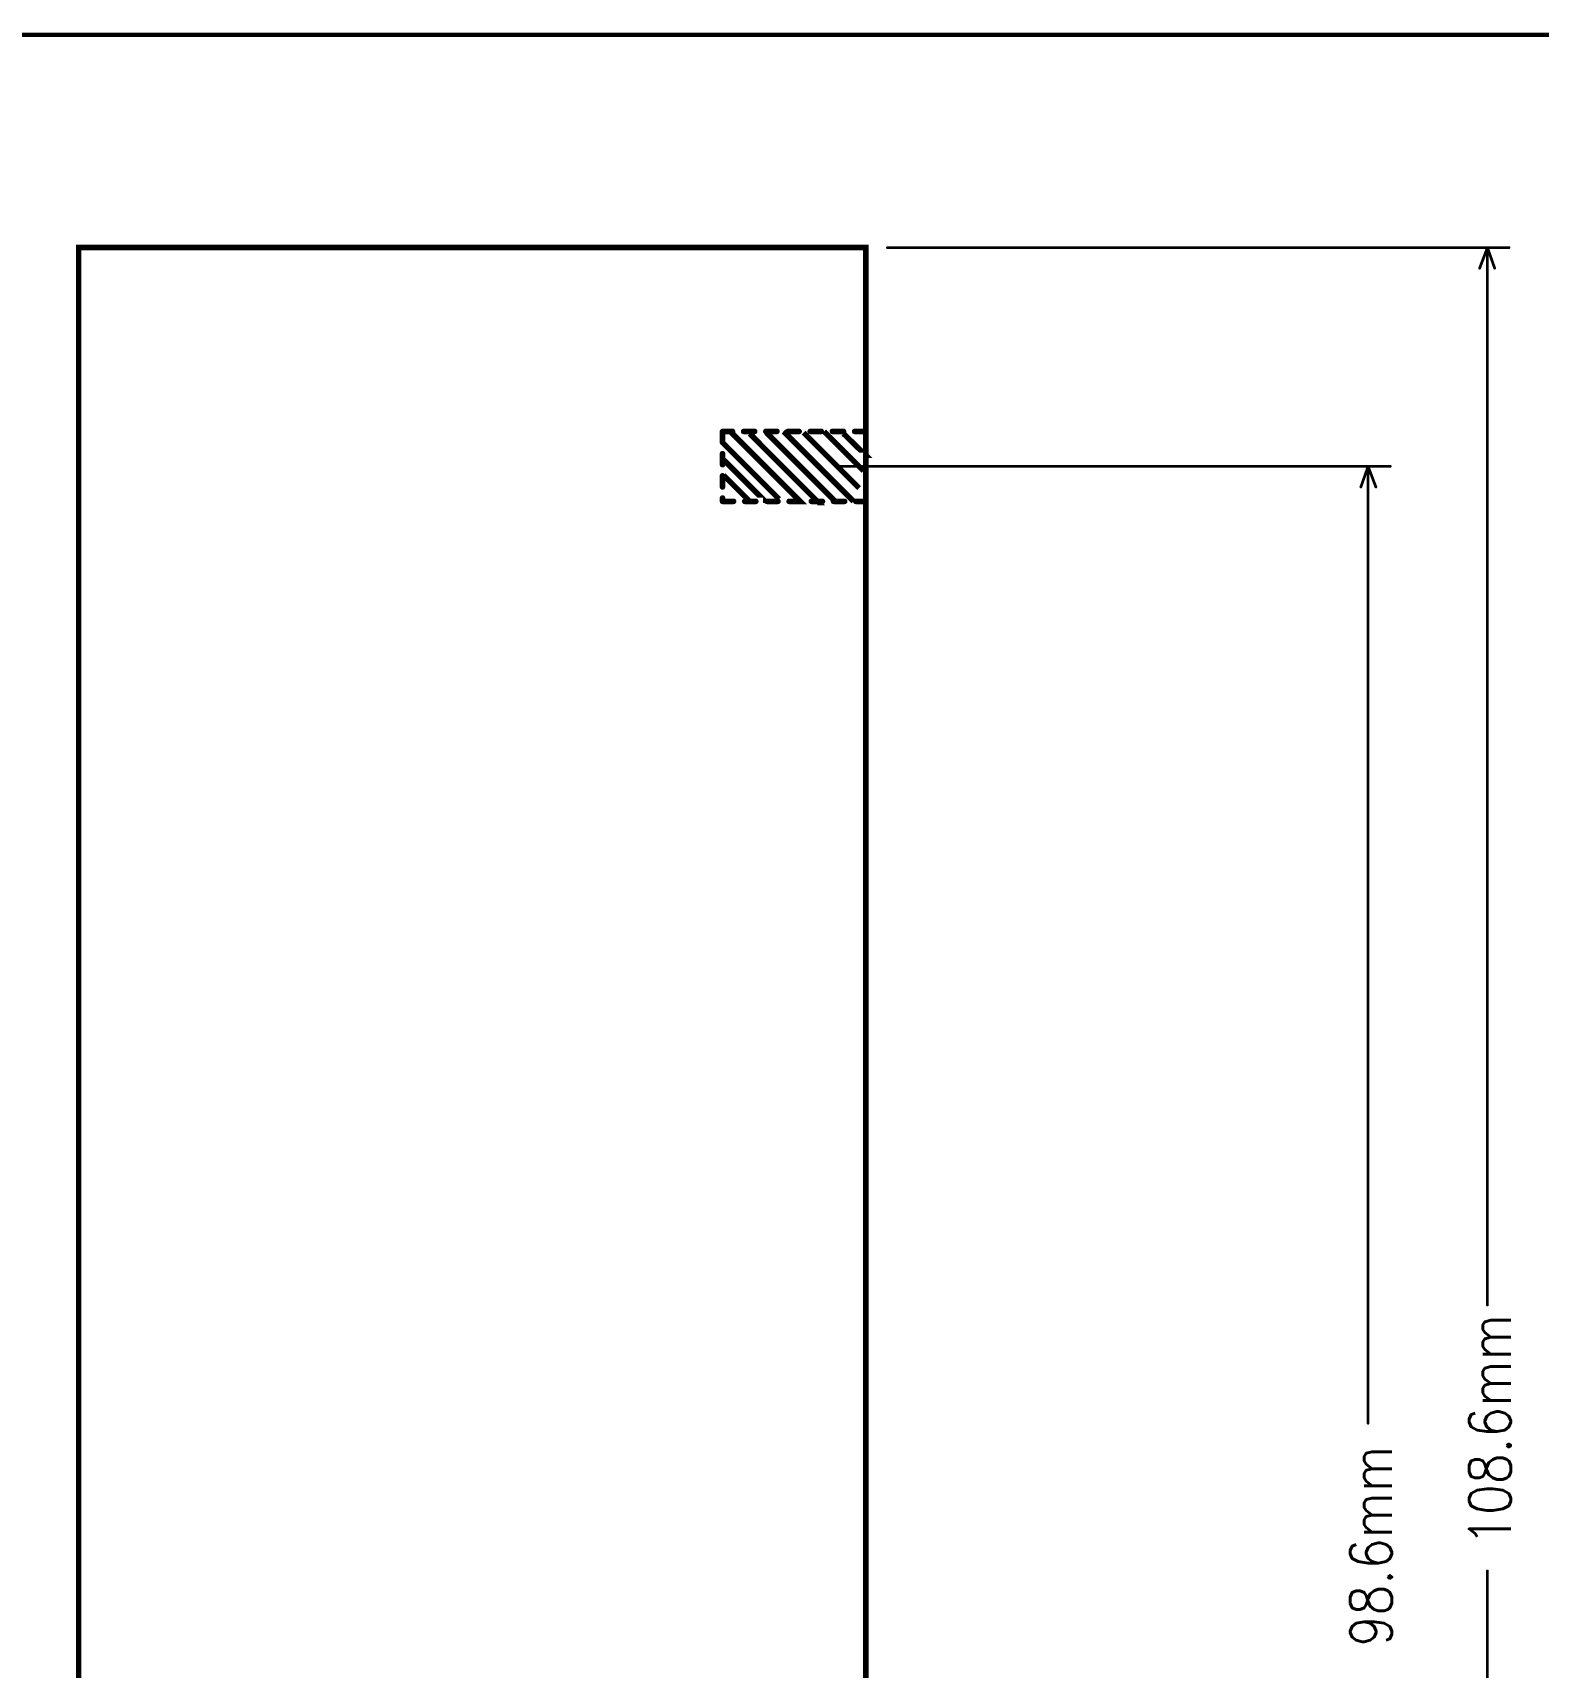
# Model space of a CAD drawing. Extents: x 2.21 to 9.98, y 0.91 to 8.6.
# Drawn here: x 5.013 to 7.726, y 5.656 to 8.6 of the extents above; entities that cross this region are included whole.
import ezdxf

# ---------------------------------------------------------------- set-up
doc = ezdxf.new("R2010")
doc.units = 0
doc.header["$LTSCALE"] = 25
doc.layers.get('0').update_dxf_attribs({"linetype": 'CONTINUOUS'})
doc.styles.get("Standard").update_dxf_attribs({"font": 'simplex'})

# ---------------------------------------------------------------- blocks, each defined once
blk = doc.blocks.new('DISC')
at = {"color": 0, "const_width": 0.5}
blk.add_lwpolyline([(0, 0.25, 1), (0, -0.25, 1)], format="xyb", close=True, dxfattribs=at)

msp = doc.modelspace()

# ---------------------------------------------------------------- linework, layer by layer
at = {"color": 1, "const_width": 0.008}
msp.add_lwpolyline([(2.209, 0.917), (9.976, 0.917), (9.976, 8.596), (2.209, 8.596), (2.209, 0.917)], dxfattribs=at)
at = {"color": 3}
for points, const_width in [([(5.096, 3.937), (5.096, 8.213), (6.514, 8.213), (6.514, 3.937), (5.096, 3.937)], 0.01), ([(6.553, 8.213), (7.673, 8.213)], 0.005), ([(7.634, 8.213), (7.62, 8.176)], 0.005), ([(7.634, 6.309), (7.634, 8.213)], 0.005), ([(7.634, 8.213), (7.647, 8.176)], 0.005), ([(6.274, 7.882), (6.256, 7.882)], 0.01), ([(6.256, 7.882), (6.256, 7.862)], 0.01), ([(6.258, 7.86), (6.358, 7.76)], 0.01), ([(6.272, 7.88), (6.396, 7.756), (6.394, 7.756)], 0.01), ([(6.314, 7.882), (6.294, 7.882)], 0.01), ([(6.305, 7.878), (6.429, 7.754), (6.427, 7.754)], 0.01), ([(6.354, 7.882), (6.334, 7.882)], 0.01), ([(6.335, 7.88), (6.459, 7.756)], 0.01), ([(6.366, 7.882), (6.492, 7.756)], 0.01), ([(6.394, 7.882), (6.374, 7.882)], 0.01), ([(6.402, 7.88), (6.502, 7.78)], 0.01), ([(6.434, 7.882), (6.414, 7.882)], 0.01), ([(6.439, 7.882), (6.51, 7.811)], 0.01), ([(6.474, 7.882), (6.454, 7.882)], 0.01), ([(6.474, 7.878), (6.514, 7.839), (6.512, 7.839)], 0.01), ([(6.514, 7.882), (6.494, 7.882)], 0.01), ([(6.514, 7.876), (6.514, 7.882)], 0.01), ([(6.514, 7.836), (6.514, 7.856)], 0.01), ([(6.256, 7.842), (6.256, 7.822)], 0.01), ([(6.258, 7.831), (6.331, 7.758), (6.329, 7.758)], 0.01), ([(6.256, 7.802), (6.256, 7.782)], 0.01), ([(6.258, 7.803), (6.305, 7.756), (6.303, 7.756)], 0.01), ([(6.469, 7.819), (7.459, 7.819)], 0.005), ([(6.514, 7.796), (6.514, 7.816)], 0.01), ([(7.419, 7.819), (7.406, 7.782)], 0.005), ([(7.419, 6.096), (7.419, 7.819)], 0.005), ([(7.419, 7.819), (7.433, 7.782)], 0.005), ([(6.514, 7.756), (6.514, 7.776)], 0.01), ([(6.256, 7.762), (6.256, 7.756)], 0.01), ([(6.256, 7.756), (6.276, 7.756)], 0.01), ([(6.296, 7.756), (6.316, 7.756)], 0.01), ([(6.336, 7.756), (6.356, 7.756)], 0.01), ([(6.376, 7.756), (6.396, 7.756)], 0.01), ([(6.416, 7.756), (6.436, 7.756)], 0.01), ([(6.456, 7.756), (6.476, 7.756)], 0.01), ([(6.496, 7.756), (6.514, 7.756)], 0.01), ([(7.634, 3.937), (7.634, 5.83)], 0.005)]:
    msp.add_lwpolyline(points, dxfattribs=dict(at, const_width=const_width))

# ---------------------------------------------------------------- block references
for p, xscale, yscale in [((6.553, 8.213), 0.005, 0.005), ((7.634, 8.213), 0.005, 0.005), ((7.634, 8.213), 0.005, 0.005), ((7.634, 8.213), 0.005, 0.005), ((7.673, 8.213), 0.005, 0.005), ((7.62, 8.176), 0.005, 0.005), ((7.647, 8.176), 0.005, 0.005), ((6.256, 7.882), 0.01, 0.01), ((6.256, 7.882), 0.01, 0.01), ((6.256, 7.862), 0.01, 0.01), ((6.274, 7.882), 0.01, 0.01), ((6.294, 7.882), 0.01, 0.01), ((6.314, 7.882), 0.01, 0.01), ((6.334, 7.882), 0.01, 0.01), ((6.354, 7.882), 0.01, 0.01), ((6.374, 7.882), 0.01, 0.01), ((6.394, 7.882), 0.01, 0.01), ((6.414, 7.882), 0.01, 0.01), ((6.434, 7.882), 0.01, 0.01), ((6.454, 7.882), 0.01, 0.01), ((6.474, 7.882), 0.01, 0.01), ((6.494, 7.882), 0.01, 0.01), ((6.514, 7.882), 0.01, 0.01), ((6.514, 7.882), 0.01, 0.01), ((6.514, 7.876), 0.01, 0.01), ((6.514, 7.856), 0.01, 0.01), ((6.256, 7.842), 0.01, 0.01), ((6.514, 7.836), 0.01, 0.01), ((6.256, 7.822), 0.01, 0.01), ((6.256, 7.802), 0.01, 0.01), ((6.469, 7.819), 0.005, 0.005), ((6.514, 7.816), 0.01, 0.01), ((6.514, 7.796), 0.01, 0.01), ((7.419, 7.819), 0.005, 0.005), ((7.419, 7.819), 0.005, 0.005), ((7.419, 7.819), 0.005, 0.005), ((7.459, 7.819), 0.005, 0.005), ((6.256, 7.782), 0.01, 0.01), ((6.514, 7.776), 0.01, 0.01), ((7.406, 7.782), 0.005, 0.005), ((7.433, 7.782), 0.005, 0.005), ((6.256, 7.762), 0.01, 0.01), ((6.256, 7.756), 0.01, 0.01), ((6.256, 7.756), 0.01, 0.01), ((6.276, 7.756), 0.01, 0.01), ((6.296, 7.756), 0.01, 0.01), ((6.316, 7.756), 0.01, 0.01), ((6.336, 7.756), 0.01, 0.01), ((6.356, 7.756), 0.01, 0.01), ((6.376, 7.756), 0.01, 0.01), ((6.396, 7.756), 0.01, 0.01), ((6.416, 7.756), 0.01, 0.01), ((6.436, 7.756), 0.01, 0.01), ((6.456, 7.756), 0.01, 0.01), ((6.476, 7.756), 0.01, 0.01), ((6.496, 7.756), 0.01, 0.01), ((6.514, 7.756), 0.01, 0.01), ((6.514, 7.756), 0.01, 0.01), ((7.634, 6.309), 0.005, 0.005), ((7.419, 6.096), 0.005, 0.005), ((7.634, 5.83), 0.005, 0.005)]:
    msp.add_blockref('DISC', p, dxfattribs=dict(at, xscale=xscale, yscale=yscale))

# ---------------------------------------------------------------- texts
at = {"color": 3, "width": 0.866}
for s, p in [('108.6mm', (7.676, 5.875)), ('98.6mm', (7.462, 5.694))]:
    msp.add_text(s, height=0.075, rotation=90, dxfattribs=at).set_placement(p)

doc.saveas('drawing.dxf')
